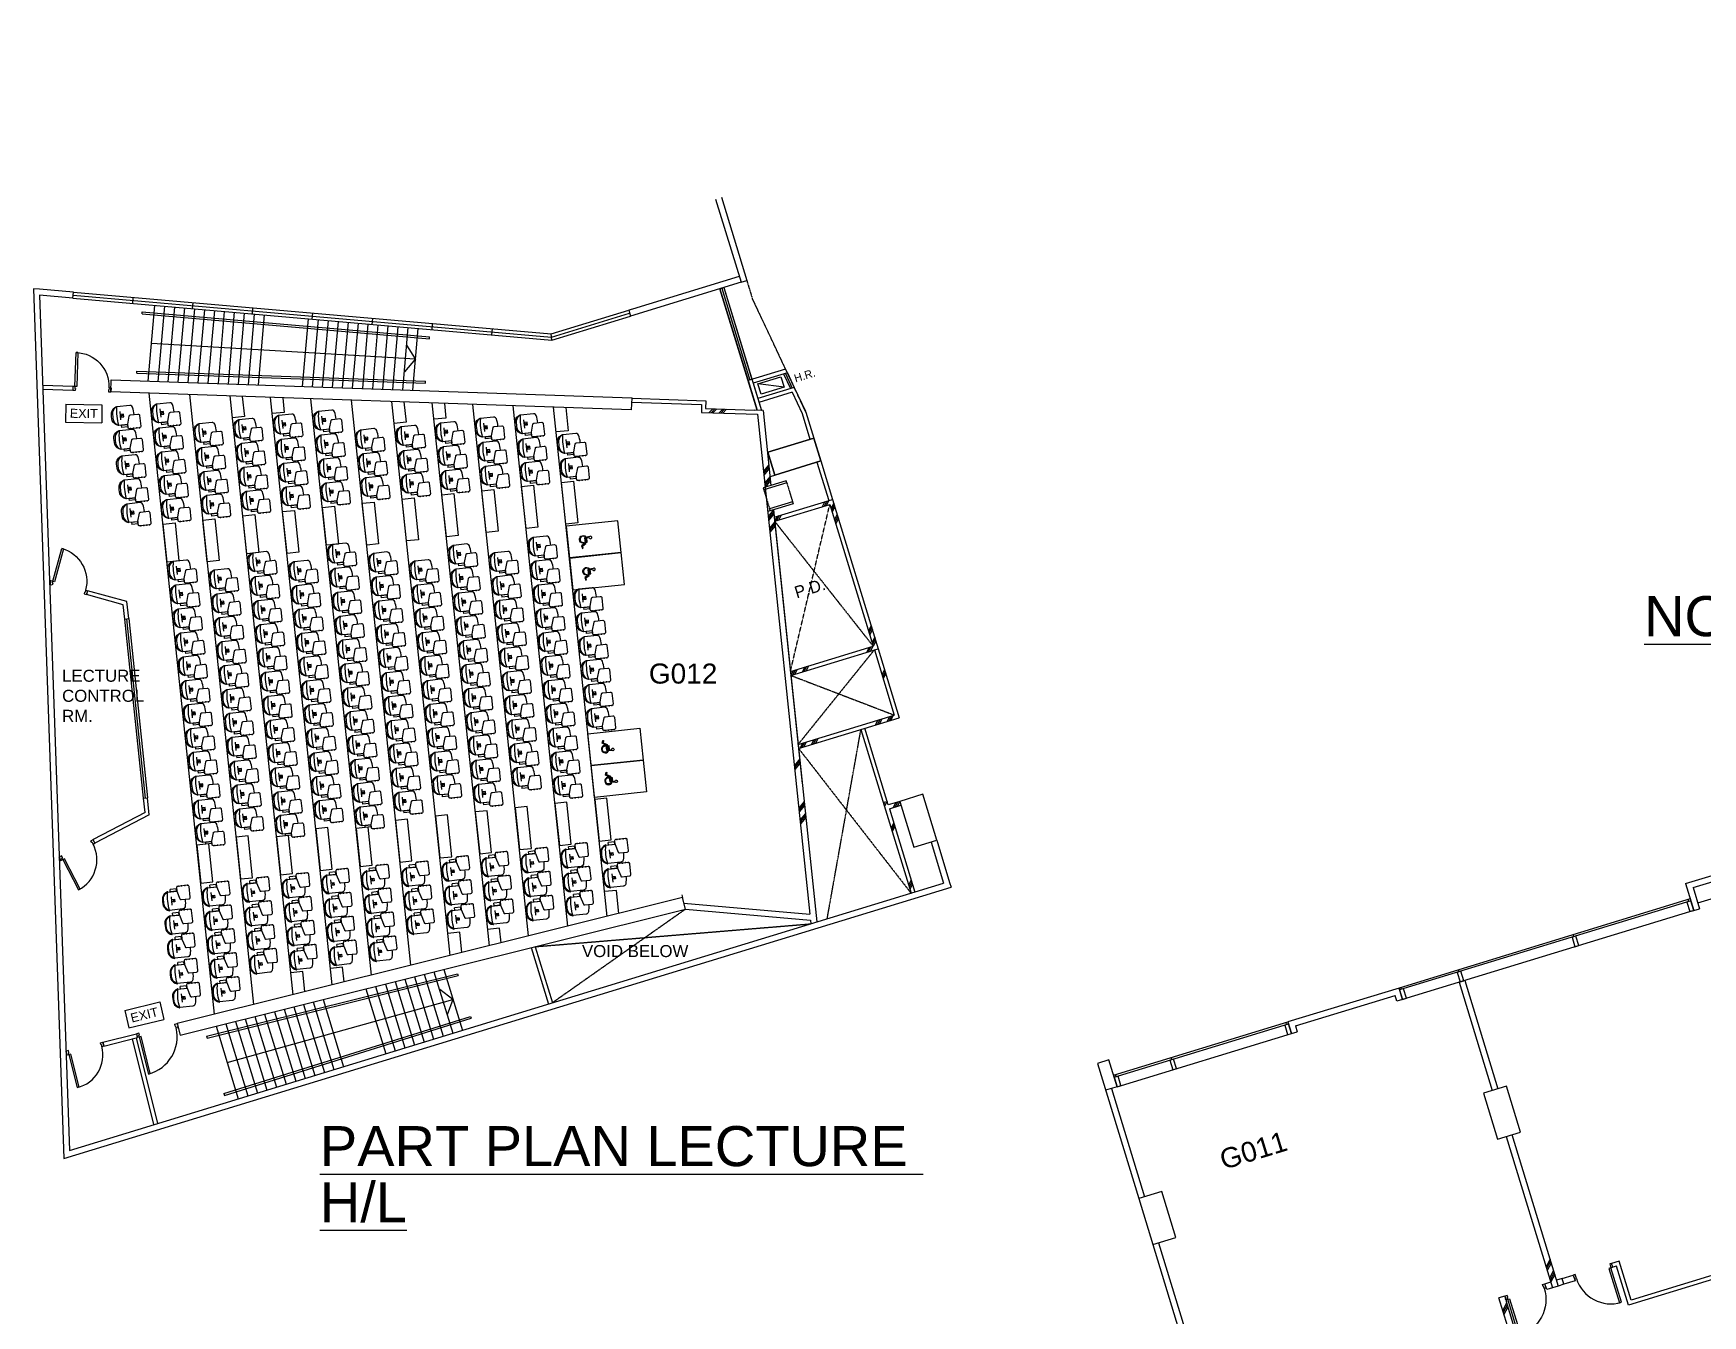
# Model space of a CAD drawing. Header units: millimetres. Extents: x 14817 to 138625, y 12094 to 97816.
# Drawn here: x 14817 to 56484, y 65810 to 97816 of the extents above; entities that cross this region are included whole.
import ezdxf
from ezdxf.enums import TextEntityAlignment as Align

# ---------------------------------------------------------------- set-up
doc = ezdxf.new("R2010")
doc.units = ezdxf.units.MM
for name, pattern in [('DASHED2', [0.375, 0.25, -0.125]), ('HIDDEN', [9.525, 6.35, -3.175]), ('HIDDENX2', [0.75, 0.5, -0.25])]:
    doc.linetypes.add(name, pattern=pattern)
doc.layers.get('0').update_dxf_attribs({"color": 8})
for name, color, linetype in [('1', 8, 'Continuous'), ('2', 8, 'Continuous'), ('26', 8, 'Continuous'), ('DLN010__', 8, 'Continuous'), ('DLN040__', 8, 'Continuous'), ('DLN041_3', 8, 'Continuous'), ('DLN041__', 8, 'Continuous'), ('DLN061__', 8, 'Continuous'), ('DLN210__', 8, 'Continuous'), ('DLN210__-RefEdit0', 8, 'Continuous'), ('DLN220__', 8, 'Continuous'), ('DLN240__', 8, 'Continuous'), ('DLN280__', 8, 'Continuous'), ('DLN314__', 8, 'Continuous'), ('DLN325__', 8, 'Continuous'), ('DLN580__', 8, 'Continuous'), ('FIN', 8, 'Continuous'), ('FITDOOR', 8, 'Continuous'), ('HATCH', 8, 'Continuous'), ('Leature theatre furniture', 8, 'Continuous')]:
    doc.layers.add(name, color=color, linetype=linetype)
doc.styles.add('ROMANS', font='swissl.ttf')
doc.styles.get("Standard").update_dxf_attribs({"font": 'arial.ttf'})
doc.styles.add('SWIS721LT750', font='swissl.ttf')

# ---------------------------------------------------------------- blocks, each defined once
blk = doc.blocks.new('A$C287D2744')
at = {"layer": 'DLN314__'}
blk.add_line((0, 0), (0, -50), dxfattribs=at)
blk.add_lwpolyline([(50, 250), (-50, 250), (-50, 0), (50, 0)], close=True, dxfattribs=at)
blk = doc.blocks.new('DR1CR2')
at = {"layer": 'FITDOOR'}
for p, q in [((-50, 0), (-50, -50)), ((-50, 0), (0, 0)), ((0, 0), (0, -25)), ((-62.5, -50), (-50, -50)), ((-62.5, -50), (-62.5, -100)), ((-62.5, -100), (0, -100)), ((-12, -25), (0, -25)), ((-12, -75), (0, -75)), ((0, -75), (0, -100))]:
    blk.add_line(p, q, dxfattribs=at)
blk = doc.blocks.new('DR1CL2')
at = {"layer": 'FITDOOR'}
for p, q in [((50, 0), (0, 0)), ((0, 0), (0, -25)), ((50, 0), (50, -50)), ((12, -25), (0, -25)), ((0, -75), (0, -100)), ((12, -75), (0, -75)), ((62.5, -100), (0, -100)), ((62.5, -50), (50, -50)), ((62.5, -50), (62.5, -100))]:
    blk.add_line(p, q, dxfattribs=at)
blk = doc.blocks.new('DR1AD')
at = {"layer": 'FITDOOR'}
for p, q in [((-45, 1), (0, 1)), ((-45, 1), (-45, 0)), ((0, 0), (0, 1)), ((-45, 0), (0, 0))]:
    blk.add_line(p, q, dxfattribs=at)
blk = doc.blocks.new('DR1AM')
at = {"layer": 'FITDOOR'}
blk.add_arc((0, 0), 1, 90, 180, dxfattribs=at)
blk = doc.blocks.new('SKXTRR')
at = {"layer": '1'}
blk.add_point((0, 0), dxfattribs=at)
at = {"layer": '1', "flags": 9}
for tag, p in [('MODEL', (-8.5, 0.2)), ('DESCRIPTION', (-8.5, -1.4))]:
    blk.add_attdef(tag, p, '', height=0.75, rotation=360, dxfattribs=at)
blk = doc.blocks.new('XSKTR')
at = {"layer": '1'}
blk.add_point((0, 0), dxfattribs=at)
at = {"layer": '1', "flags": 9}
for tag, p in [('MODEL', (-8.5, 0.2)), ('DESCRIPTION', (-8.5, -1.4))]:
    blk.add_attdef(tag, p, '', height=0.75, rotation=360, dxfattribs=at)
blk = doc.blocks.new('ABK')
at = {"layer": '1'}
blk.add_point((0, 0), dxfattribs=at)
at = {"layer": '1', "flags": 9}
for tag, p in [('MODEL', (-2.9, 0.4)), ('DESCRIPTION', (-2.9, -1.7))]:
    blk.add_attdef(tag, p, '', height=1, rotation=360, dxfattribs=at)
blk = doc.blocks.new('AWK')
at = {"layer": '1'}
blk.add_point((0, 0), dxfattribs=at)
at = {"layer": '1', "flags": 9}
for tag, p in [('MODEL', (-2.9, 0.4)), ('DESCRIPTION', (-2.9, -1.7))]:
    blk.add_attdef(tag, p, '', height=1, rotation=360, dxfattribs=at)
blk = doc.blocks.new('RFXSKTR')
for p, q in [((8.9, -2), (8.9, 4.1)), ((8.9, 3.9), (11, 3.9)), ((11, 4.1), (11, -2)), ((8.9, -2), (11, -2))]:
    blk.add_line(p, q)
blk.add_lwpolyline([(13.1, 5.2), (13, 5), (12.9, 4.7), (12.7, 4.5), (12.5, 4.4), (12.3, 4.2), (12, 4.2), (11.8, 4.1), (9, 4.1), (8.8, 4.1), (8.7, 4.2), (8.6, 4.2), (1.1, 6.4), (0.9, 6.4), (0.7, 6.6), (0.5, 6.7), (0.4, 6.9), (0.3, 7.2), (0.2, 7.4), (0.2, 7.7), (0.2, 14.8, -0.414214), (1.6, 16.2), (11.7, 16.2, -0.414214), (13.1, 14.8), (13.1, 5.5)], format="xyb", close=True)
at = {"layer": '1'}
blk.add_point((0, 0), dxfattribs=at)
for name, p in [('XSKTR', (13.1, 14.8)), ('SKXTRR', (13.1, 6.4))]:
    blk.add_blockref(name, p, dxfattribs=at)
at = {"layer": '1', "xscale": 0.75, "yscale": 0.75, "zscale": 0.75}
for name, p in [('ABK', (13.1, 12.3)), ('ABK', (13.1, 12.3)), ('ABK', (13.1, 12.3)), ('ABK', (13.1, 12.3)), ('AWK', (13.1, 9.2)), ('AWK', (13.1, 9.2)), ('AWK', (13.1, 9.2)), ('AWK', (13.1, 9.2))]:
    blk.add_blockref(name, p, dxfattribs=at)
blk = doc.blocks.new('FFXS')
at = {"layer": '1'}
blk.add_point((0, 0), dxfattribs=at)
at = {"layer": '1', "flags": 9}
for tag, p in [('MODEL', (-4.7, -1.4)), ('DESCRIPTION', (-4.7, -3.1))]:
    blk.add_attdef(tag, p, '', height=0.75, rotation=360, dxfattribs=at)
blk = doc.blocks.new('SC1')
at = {"layer": '1', "color": 7}
blk.add_point((0, 0), dxfattribs=at)
blk.add_point((0, 0), dxfattribs=at)
at = {"layer": '1', "flags": 9}
for tag, p in [('MODEL', (0.7, 2.5)), ('DESCRIPTION', (0.7, 0.9))]:
    blk.add_attdef(tag, p, '', height=0.75, rotation=360, dxfattribs=at)
blk = doc.blocks.new('FXSKCHR')
blk.add_line((8.7, -4.5), (8.7, 4.2))
for points in [[(0.2, 11.2, 0.06093), (-6.8, 10.4, 0.24118), (-8.5, 8.9, 0.096899), (-8.7, 8), (-8.7, -4.5)], [(9, -4.6, -0.254843), (3.8, -10, -0.071029), (-3.8, -10, -0.255382), (-9, -4.6, -0.006321), (-9, -4.6, -0.006321)], [(-8.7, -4.7, 0.226701), (-3.8, -9, 0.061747), (3.8, -9, 0.226701), (8.7, -4.7)], [(-8.6, -4.6, 0.043099), (0, -5.4, 0.043099), (8.6, -4.6)]]:
    blk.add_lwpolyline(points, format="xyb")
for centre in [(-8.8, -4.6), (8.8, -4.6)]:
    blk.add_circle(centre, 0.182)
at = {"layer": '1'}
blk.add_point((0, 0), dxfattribs=at)
for name in ['FFXS', 'SC1', 'SC1', 'SC1', 'SC1', 'SC1', 'SC1', 'SC1', 'SC1']:
    blk.add_blockref(name, (0, 0), dxfattribs=at)
blk = doc.blocks.new('FXPDR')
blk.add_line((4, -1.75), (-4, -1.75))
blk.add_lwpolyline([(1.25, 1.25), (-1.25, 1.25), (-1.25, -1.25), (1.25, -1.25)], close=True)
at = {"const_width": 0.5}
blk.add_lwpolyline([(4, -1.75), (-4, -1.75)], dxfattribs=at)
at = {"layer": '1'}
blk.add_point((0, 0), dxfattribs=at)
blk = doc.blocks.new('FXS0KRTR')
at = {"layer": '1', "color": 7, "linetype": 'HIDDEN'}
blk.add_point((0, 0), dxfattribs=at)
blk.add_point((0, 0), dxfattribs=at)
blk.add_point((0, 0), dxfattribs=at)
at = {"layer": '1', "color": 7}
blk.add_point((0, 0), dxfattribs=at)
blk.add_point((0, 0), dxfattribs=at)
blk.add_point((0, 0), dxfattribs=at)
at = {"layer": '26', "color": 7}
blk.add_point((0, 0), dxfattribs=at)
blk.add_point((0, 0), dxfattribs=at)
blk.add_point((0, 0), dxfattribs=at)
for name, rotation in [('FXSKCHR', 269.9999999564247), ('FXPDR', 270), ('RFXSKTR', 269.9999999709498)]:
    blk.add_blockref(name, (0, 0), dxfattribs=dict(rotation=rotation))
blk = doc.blocks.new('AV CABINET')
at = {"layer": 'DLN220__'}
for p, q in [((-229020, 48004), (-229020, 47954)), ((-228420, 48004), (-229020, 48004)), ((-228420, 47954), (-229020, 47954)), ((-228420, 47954), (-228420, 48004)), ((-229020, 47454), (-229020, 47404)), ((-228420, 47454), (-229020, 47454)), ((-228420, 47404), (-229020, 47404)), ((-228420, 47454), (-228420, 47404))]:
    blk.add_line(p, q, dxfattribs=at)
at = {"layer": 'DLN325__', "linetype": 'DASHED2'}
for p, q in [((-229020, 47954), (-229020, 47454)), ((-228420, 47954), (-228420, 47454))]:
    blk.add_line(p, q, dxfattribs=at)
blk = doc.blocks.new('FSEX-V01')
at = {"layer": 'DLN580__'}
for p, q in [((0, 300), (0, 0)), ((0, 300), (600, 300)), ((600, 300), (600, 0)), ((0, 0), (600, 0))]:
    blk.add_line(p, q, dxfattribs=at)
at = {"layer": 'DLN580__', "style": 'ROMANS'}
blk.add_text('EXIT', height=150, dxfattribs=at).set_placement((300, 150), align=Align.MIDDLE)
blk = doc.blocks.new('DR1CD')
at = {"layer": 'FITDOOR'}
for p, q in [((0, 1), (45, 1)), ((0, 1), (0, 0)), ((45, 0), (45, 1)), ((0, 0), (45, 0))]:
    blk.add_line(p, q, dxfattribs=at)
blk = doc.blocks.new('DR1CM')
at = {"layer": 'FITDOOR'}
blk.add_arc((0, 0), 1, 0, 90, dxfattribs=at)
blk = doc.blocks.new('950 door')
at = {"layer": 'FITDOOR', "xscale": -950, "yscale": 950, "zscale": 950, "rotation": 197.0000000012496}
blk.add_blockref('DR1CM', (-220472, 55234), dxfattribs=at)
at = {"layer": 'FITDOOR', "xscale": -1, "rotation": 197.0000000012496}
for name, p in [('DR1CR2', (-219516, 55526)), ('DR1CL2', (-220520, 55219))]:
    blk.add_blockref(name, p, dxfattribs=at)
at = {"layer": 'FITDOOR', "xscale": -1, "yscale": 950, "rotation": 197.0000000012496}
blk.add_blockref('DR1CD', (-220472, 55234), dxfattribs=at)
blk = doc.blocks.new('FSHR-V01')
at = {"layer": 'DLN580__'}
for p, q in [((0, 0), (600, -273)), ((0, 0), (600, 0)), ((0, -273), (0, 0)), ((600, 0), (600, -273)), ((600, -273), (0, -273))]:
    blk.add_line(p, q, dxfattribs=at)
blk = doc.blocks.new('disabled')
at = {"layer": 'DLN220__', "ltscale": 0.5}
blk.add_lwpolyline([(391447, -138838), (391447, -140138), (392247, -140138), (392247, -138838)], close=True, dxfattribs=at)
at = {"layer": 'DLN220__', "ltscale": 0.1}
for points in [[(391800, -139691), (391797, -139671), (391897, -139671), (391897, -139652), (391795, -139652), (391788, -139591, 4.985505), (391767, -139579), (391783, -139710), (391919, -139710), (391975, -139808), (392041, -139787), (392036, -139769), (391984, -139785), (391930, -139691)], [(391759, -139672), (391761, -139696, 1.607748), (391897, -139729), (391917, -139729, -1.729757)]]:
    blk.add_lwpolyline(points, format="xyb", close=True, dxfattribs=at)

msp = doc.modelspace()

# ---------------------------------------------------------------- linework, layer by layer
at = {"layer": '2'}
for p, q in [((17567, 78722), (17096, 83197)), ((17617, 78727), (17146, 83202))]:
    msp.add_line(p, q, dxfattribs=at)
at = {"layer": 'DLN061__'}
for p, q in [((31781, 88445), (31684, 88349)), ((31829, 88444), (31733, 88347)), ((31878, 88442), (31781, 88345)), ((32024, 88437), (31927, 88340)), ((32072, 88435), (31975, 88339)), ((32121, 88434), (32024, 88337)), ((33173, 87050), (33040, 86886)), ((33178, 87001), (33045, 86836)), ((33184, 86951), (33050, 86786)), ((33205, 86752), (33071, 86587)), ((33210, 86702), (33076, 86538)), ((33215, 86653), (33081, 86488)), ((33291, 85925), (33158, 85760)), ((33297, 85875), (33163, 85710)), ((34574, 86127), (34507, 86002)), ((34621, 86141), (34555, 86017)), ((34669, 86156), (34603, 86031)), ((34794, 86090), (34728, 85965)), ((34809, 86042), (34742, 85917)), ((34823, 85994), (34757, 85869)), ((33302, 85825), (33168, 85660)), ((33323, 85626), (33189, 85462)), ((33328, 85577), (33195, 85412)), ((33333, 85527), (33200, 85362)), ((33388, 85764), (33321, 85639)), ((33436, 85779), (33369, 85654)), ((33483, 85793), (33417, 85669)), ((34882, 85803), (34815, 85678)), ((34896, 85755), (34830, 85630)), ((34911, 85707), (34845, 85582)), ((35730, 83029), (35663, 82905)), ((35744, 82982), (35678, 82857)), ((35759, 82934), (35693, 82809)), ((35666, 82383), (35732, 82508)), ((35714, 82397), (35780, 82522)), ((35817, 82743), (35751, 82618)), ((35832, 82695), (35766, 82570)), ((35847, 82647), (35780, 82522)), ((35618, 82368), (35685, 82493)), ((33726, 81790), (33792, 81914)), ((33774, 81804), (33840, 81929)), ((33822, 81819), (33888, 81944)), ((34013, 81877), (34079, 82002)), ((34061, 81892), (34127, 82017)), ((34109, 81906), (34175, 82031)), ((36066, 81930), (35999, 81805)), ((36081, 81882), (36014, 81757)), ((36095, 81834), (36029, 81709)), ((35840, 80554), (35907, 80679)), ((35888, 80568), (35955, 80693)), ((35936, 80583), (36003, 80708)), ((36127, 80641), (36194, 80766)), ((36175, 80656), (36242, 80781)), ((36223, 80671), (36289, 80796)), ((33955, 79977), (34021, 80102)), ((34003, 79992), (34069, 80117)), ((34050, 80006), (34117, 80131)), ((34242, 80065), (34308, 80190)), ((34289, 80080), (34356, 80204)), ((34337, 80094), (34404, 80219)), ((33945, 79705), (33812, 79541)), ((33950, 79656), (33817, 79491)), ((33956, 79606), (33822, 79441)), ((34057, 78645), (33923, 78480)), ((34062, 78595), (33928, 78430)), ((34067, 78545), (33934, 78381)), ((34088, 78346), (33954, 78182)), ((36078, 78640), (36045, 78577)), ((36126, 78654), (36060, 78529)), ((36347, 78617), (36280, 78492)), ((36395, 78632), (36328, 78507)), ((36442, 78646), (36376, 78521)), ((34093, 78297), (33960, 78132)), ((34098, 78247), (33965, 78082)), ((36292, 78112), (36226, 77987)), ((36307, 78064), (36240, 77939)), ((36321, 78016), (36255, 77891)), ((36730, 76678), (36664, 76553)), ((36745, 76630), (36679, 76505)), ((36760, 76582), (36693, 76458)), ((52675, 67219), (52575, 67031)), ((52689, 67171), (52590, 66983)), ((52704, 67123), (52604, 66936)), ((52763, 66932), (52663, 66744)), ((52763, 66932), (52663, 66744)), ((52777, 66884), (52678, 66697)), ((52777, 66884), (52678, 66697)), ((52792, 66836), (52692, 66649)), ((51497, 65939), (51597, 66127)), ((51512, 65892), (51612, 66079)), ((51527, 65844), (51626, 66031))]:
    msp.add_line(p, q, dxfattribs=at)
at = {"layer": 'DLN210__'}
for p, q in [((31846, 93680), (32481, 91604)), ((31990, 93724), (32624, 91648)), ((14817, 91443), (15576, 69731)), ((14968, 91429), (14817, 91443)), ((15815, 91355), (14968, 91429)), ((14973, 91278), (15719, 69932)), ((15802, 91206), (14973, 91278)), ((15802, 91206), (15815, 91355)), ((15809, 91281), (27749, 90236)), ((15815, 91355), (27741, 90312)), ((31955, 91443), (32656, 89148)), ((32003, 91458), (32704, 89163)), ((32050, 91473), (32752, 89178)), ((32481, 91604), (32624, 91648)), ((15802, 91206), (27757, 90160)), ((17297, 91075), (17310, 91225)), ((18791, 90944), (18804, 91094)), ((20285, 90814), (20298, 90963)), ((27741, 90312), (29677, 90904)), ((29773, 90933), (29677, 90904)), ((29677, 90904), (29721, 90760)), ((21780, 90683), (21793, 90832)), ((23274, 90552), (23287, 90702)), ((24768, 90421), (24781, 90571)), ((26262, 90291), (26276, 90440)), ((27749, 90236), (29699, 90832)), ((27757, 90160), (29721, 90760)), ((27757, 90160), (27741, 90312)), ((33541, 89314), (33713, 88949)), ((33589, 89329), (33761, 88963)), ((33638, 89344), (33810, 88978)), ((15805, 89003), (15052, 89030)), ((15802, 88903), (15055, 88929)), ((15805, 89003), (15802, 88903)), ((16755, 88970), (16751, 88870)), ((16751, 88870), (16751, 88870)), ((16755, 88970), (16755, 88970)), ((33756, 88857), (34005, 88328)), ((33810, 88978), (34090, 88382)), ((29749, 88612), (31497, 88551)), ((29752, 88712), (31601, 88647)), ((31497, 88551), (31491, 88356)), ((31491, 88356), (32890, 88307)), ((31601, 88647), (31594, 88452)), ((31594, 88452), (32829, 88409)), ((33031, 88402), (32829, 88409)), ((34099, 88365), (34297, 87715)), ((34005, 88328), (34201, 87686)), ((37224, 77630), (37538, 76602)), ((37367, 77674), (37689, 76622)), ((56057, 76592), (58950, 77476)), ((56244, 76492), (58850, 77289)), ((56361, 76110), (58967, 76907)), ((37689, 76622), (37725, 76503)), ((56057, 76592), (56262, 75923)), ((56244, 76492), (56405, 75966)), ((56174, 76209), (48906, 73987)), ((56189, 76162), (48921, 73940)), ((56262, 75923), (48994, 73701)), ((56262, 75923), (56405, 75966)), ((48906, 73987), (46133, 73140)), ((46320, 73040), (48807, 73800)), ((48850, 73657), (48807, 73800)), ((48994, 73701), (48906, 73987)), ((48994, 73701), (48850, 73657)), ((41782, 71809), (46133, 73140)), ((41796, 71761), (46147, 73092)), ((46133, 73140), (46221, 72853)), ((46320, 73040), (46364, 72897)), ((41869, 71522), (46221, 72853)), ((46221, 72853), (46364, 72897)), ((41665, 72192), (41378, 72104)), ((41378, 72104), (42408, 68733)), ((41869, 71522), (41665, 72192)), ((41782, 71809), (41826, 71666)), ((41869, 71522), (41582, 71435)), ((41726, 71479), (42552, 68777)), ((42759, 67586), (44060, 63330)), ((42903, 67629), (44321, 62991))]:
    msp.add_line(p, q, dxfattribs=at)
at = {"layer": 'DLN210__', "linetype": 'HIDDENX2', "ltscale": 0.5}
for p in [(32624, 91648), (34099, 88365)]:
    msp.add_line(p, (32756, 91218), dxfattribs=at)
at = {"layer": 'DLN210__-RefEdit0'}
for p, q in [((32437, 91748), (29773, 90933)), ((32481, 91604), (29721, 90760))]:
    msp.add_line(p, q, dxfattribs=at)
at = {"layer": 'DLN220__'}
for p, q in [((33595, 89435), (32656, 89148)), ((33638, 89344), (32781, 89082)), ((33638, 89344), (33595, 89435)), ((32656, 89148), (32883, 88407)), ((32781, 89082), (32989, 88403)), ((33810, 88978), (32898, 88699)), ((33756, 88857), (32927, 88604)), ((33031, 88402), (33228, 86533)), ((32890, 88307), (34201, 75833)), ((33213, 86756), (34472, 87142)), ((33213, 86756), (34472, 87142)), ((34377, 87112), (34669, 86156)), ((34472, 87142), (34765, 86185)), ((33228, 86533), (33033, 86473)), ((33291, 85925), (33145, 85880)), ((33291, 85925), (34373, 75635)), ((33311, 85741), (34765, 86185)), ((33321, 85639), (34698, 86060)), ((34698, 86060), (35780, 82522)), ((34765, 86185), (35905, 82456)), ((33311, 85741), (34010, 79092)), ((15252, 84154), (15222, 84162)), ((15252, 84154), (15225, 84058)), ((16168, 83903), (16142, 83807)), ((17059, 83555), (16142, 83807)), ((17151, 83633), (16168, 83903)), ((17096, 83197), (17059, 83555)), ((17196, 83207), (17151, 83633)), ((17096, 83197), (17196, 83207)), ((17196, 83207), (17666, 78732)), ((33715, 81891), (35780, 82522)), ((33726, 81790), (35905, 82456)), ((35809, 82426), (36306, 80801)), ((35905, 82456), (36431, 80734)), ((33907, 80067), (36306, 80801)), ((33918, 79966), (36431, 80734)), ((35475, 80442), (36089, 78434)), ((36155, 78559), (35571, 80471)), ((17604, 78364), (16307, 77693)), ((17567, 78722), (17666, 78732)), ((17604, 78364), (17567, 78722)), ((17711, 78306), (17666, 78732)), ((36089, 78434), (36725, 76354)), ((36442, 78646), (36155, 78559)), ((36185, 78463), (36472, 78551)), ((36185, 78463), (36821, 76383)), ((17711, 78306), (16353, 77604)), ((16353, 77604), (16307, 77693)), ((37224, 77630), (37538, 76602)), ((37367, 77674), (37689, 76622)), ((15509, 77168), (15463, 77257)), ((15509, 77168), (15467, 77150)), ((15576, 69731), (37725, 76503)), ((15719, 69932), (37538, 76602)), ((37689, 76622), (37725, 76503)), ((31055, 76108), (34201, 75833)), ((31094, 75954), (34217, 75681)), ((34217, 75681), (34227, 75590)), ((27343, 75019), (27772, 73617)), ((27246, 74995), (27676, 73587)), ((50548, 74176), (51374, 71474)), ((50404, 74132), (51230, 71430)), ((16554, 72638), (16578, 72541)), ((16554, 72638), (16578, 72541)), ((17825, 70581), (17292, 72720)), ((17922, 70605), (17389, 72744)), ((17390, 72847), (17414, 72750)), ((51581, 70283), (52736, 66505)), ((51725, 70327), (52879, 66549)), ((52979, 66736), (52836, 66693)), ((52979, 66736), (52836, 66693)), ((53023, 66593), (52979, 66736)), ((53023, 66593), (52979, 66736)), ((51545, 66298), (51401, 66254)), ((51723, 65202), (51401, 66254)), ((51545, 66298), (51588, 66154)), ((52549, 66605), (52692, 66649)), ((52549, 66605), (52692, 66649)), ((52593, 66461), (52549, 66605)), ((52593, 66461), (52549, 66605)), ((52879, 66549), (52593, 66461)), ((53023, 66593), (52879, 66549)), ((51866, 65246), (51588, 66154)), ((51588, 66154), (51588, 66154))]:
    msp.add_line(p, q, dxfattribs=at)
at = {"layer": 'DLN220__', "linetype": 'HIDDEN', "ltscale": 0.05}
for p, q in [((33715, 81891), (34698, 86060)), ((35780, 82522), (33321, 85639)), ((33907, 80067), (35809, 82426)), ((33726, 81790), (36306, 80801)), ((34632, 75714), (35475, 80442)), ((33918, 79966), (36725, 76354)), ((31094, 75954), (27772, 73617)), ((27343, 75019), (34227, 75590))]:
    msp.add_line(p, q, dxfattribs=at)
at = {"layer": 'DLN220__'}
msp.add_lwpolyline([(29333, 87816, 0, 0, 0.520567), (29333, 87816, 0, 20000, 0.520567)], format="xyseb", dxfattribs=at)
msp.add_lwpolyline([(32989, 88403), (32883, 88407), (31955, 91443), (32050, 91473)], close=True, dxfattribs=at)
for points in [[(16579, 72539), (16555, 72636), (17390, 72847)], [(16579, 72539), (17414, 72750)], [(65167, 70463), (64976, 70404), (65274, 69429), (54702, 66197), (54404, 67172), (54213, 67114)], [(65196, 70367), (65101, 70338), (65399, 69362), (54636, 66072), (54338, 67047), (54242, 67018)], [(52979, 66736), (53256, 66821), (53300, 66678), (53023, 66593)]]:
    msp.add_lwpolyline(points, dxfattribs=at)
at = {"layer": 'DLN240__'}
for p, q in [((17529, 90819), (17534, 90869)), ((17534, 90869), (24706, 90241)), ((17683, 89138), (17848, 91027)), ((17933, 89129), (18098, 91005)), ((18184, 89120), (18347, 90983)), ((18434, 89112), (18596, 90962)), ((18684, 89103), (18845, 90940)), ((18934, 89094), (19094, 90918)), ((19184, 89085), (19343, 90896)), ((19435, 89077), (19592, 90874)), ((19685, 89068), (19841, 90853)), ((17529, 90819), (24702, 90191)), ((19935, 89059), (20090, 90831)), ((20185, 89051), (20339, 90809)), ((20435, 89042), (20588, 90787)), ((21536, 89003), (21684, 90691)), ((21786, 88995), (21933, 90670)), ((22037, 88986), (22182, 90648)), ((22287, 88977), (22431, 90626)), ((22537, 88968), (22680, 90604)), ((22787, 88960), (22929, 90582)), ((23037, 88951), (23178, 90561)), ((23287, 88942), (23427, 90539)), ((23538, 88933), (23676, 90517)), ((23788, 88925), (23925, 90495)), ((24038, 88916), (24174, 90473)), ((24288, 88907), (24423, 90452)), ((17766, 90082), (24357, 89689)), ((24357, 89689), (24136, 90035)), ((24702, 90191), (24706, 90241)), ((24357, 89689), (24078, 89371)), ((17399, 89333), (17403, 89383)), ((17399, 89333), (24605, 89081)), ((17403, 89383), (24609, 89131)), ((19340, 73333), (17710, 88837)), ((20320, 73577), (18720, 88802)), ((21300, 73821), (19729, 88766)), ((20031, 88756), (20085, 88251)), ((24605, 89081), (24609, 89131)), ((22279, 74066), (20738, 88731)), ((21079, 88355), (20781, 88324)), ((21041, 88720), (21079, 88355)), ((23259, 74310), (21747, 88696)), ((24239, 74554), (22756, 88661)), ((25219, 74799), (23766, 88625)), ((24068, 88615), (24121, 88110)), ((26199, 75043), (24775, 88590)), ((25078, 88579), (25116, 88214)), ((27178, 75287), (25784, 88555)), ((28158, 75531), (26793, 88520)), ((29138, 75776), (27802, 88484)), ((28105, 88474), (28166, 87898)), ((20085, 88251), (19786, 88219)), ((24121, 88110), (23823, 88078)), ((25116, 88214), (24818, 88183)), ((28166, 87898), (27867, 87867)), ((23477, 81804), (23561, 81009)), ((29372, 76425), (29073, 76393)), ((29432, 75849), (29372, 76425)), ((26454, 75481), (26156, 75450)), ((26493, 75116), (26454, 75481)), ((25460, 75377), (25161, 75345)), ((25513, 74872), (25460, 75377)), ((19139, 72783), (25406, 74345)), ((19153, 72735), (25420, 74297)), ((21540, 74400), (21242, 74368)), ((21593, 73895), (21540, 74400)), ((22535, 74504), (22237, 74473)), ((22573, 74139), (22535, 74504)), ((24088, 74207), (24568, 72637)), ((24331, 74268), (24808, 72710)), ((24574, 74329), (25047, 72783)), ((24817, 74389), (25286, 72856)), ((25060, 74450), (25525, 72930)), ((25406, 74345), (25420, 74297)), ((23117, 73965), (23612, 72345)), ((23360, 74026), (23851, 72418)), ((23603, 74086), (24090, 72491)), ((23845, 74147), (24329, 72564)), ((25290, 73699), (24967, 73953)), ((19653, 72126), (25290, 73699)), ((20590, 73335), (21126, 71585)), ((20833, 73396), (21365, 71658)), ((21076, 73456), (21604, 71731)), ((21319, 73517), (21843, 71804)), ((21562, 73578), (22082, 71877)), ((21805, 73638), (22321, 71950)), ((22048, 73699), (22560, 72023)), ((25290, 73699), (25146, 73315)), ((19376, 73033), (19930, 71219)), ((19575, 71356), (25731, 73280)), ((19589, 71308), (25746, 73232)), ((19619, 73093), (20169, 71292)), ((19862, 73154), (20409, 71365)), ((20105, 73214), (20648, 71438)), ((20348, 73275), (20887, 71512)), ((25731, 73280), (25746, 73232)), ((19139, 72783), (19153, 72735)), ((19575, 71356), (19589, 71308))]:
    msp.add_line(p, q, dxfattribs=at)
for points in [[(25016, 86296), (25314, 86327), (25424, 85283), (25126, 85251)], [(26010, 86400), (26309, 86432), (26419, 85387), (26120, 85356)], [(27005, 86505), (27303, 86536), (27413, 85492), (27115, 85460)], [(28000, 86609), (28298, 86641), (28408, 85596), (28109, 85565)], [(21038, 85878), (21336, 85909), (21446, 84865), (21148, 84833)], [(22032, 85982), (22331, 86013), (22430, 85069), (22132, 85037)], [(23027, 86087), (23325, 86118), (23435, 85074), (23137, 85042)], [(24021, 86191), (24320, 86222), (24430, 85178), (24131, 85147)], [(18054, 85564), (18353, 85595), (18452, 84650), (18154, 84619)], [(19049, 85668), (19347, 85700), (19457, 84656), (19159, 84624)], [(20043, 85773), (20342, 85804), (20441, 84860), (20143, 84828)], [(25958, 77337), (26256, 77369), (26146, 78413), (25848, 78382)], [(26952, 77442), (27250, 77473), (27141, 78517), (26842, 78486)], [(27947, 77546), (28245, 77578), (28135, 78622), (27837, 78591)], [(28941, 77651), (29239, 77682), (29130, 78726), (28831, 78695)], [(21979, 76919), (22278, 76951), (22168, 77995), (21870, 77963)], [(22974, 77024), (23272, 77055), (23173, 78000), (22875, 77968)], [(23968, 77128), (24267, 77160), (24157, 78204), (23859, 78172)], [(24963, 77233), (25261, 77264), (25152, 78308), (24853, 78277)], [(18996, 76606), (19294, 76637), (19195, 77582), (18897, 77550)], [(19990, 76710), (20289, 76741), (20179, 77786), (19881, 77754)], [(20985, 76815), (21283, 76846), (21184, 77791), (20886, 77759)]]:
    msp.add_lwpolyline(points, close=True, dxfattribs=at)
at = {"layer": 'DLN280__'}
for p, q in [((29752, 88716), (29763, 88720)), ((18481, 72809), (31094, 75954)), ((18409, 73101), (18481, 72809)), ((18409, 73101), (18481, 72809))]:
    msp.add_line(p, q, dxfattribs=at)
for points in [[(16762, 89170), (29752, 88716), (29742, 88417), (16751, 88870), (16762, 89170)], [(18409, 73101), (18481, 72809), (31094, 75954), (31021, 76245), (18409, 73101)]]:
    msp.add_lwpolyline(points, dxfattribs=at)
for points in [[(33325, 86791), (34472, 87142), (34297, 87715), (33149, 87365)], [(33325, 86791), (34472, 87142), (34297, 87715), (33149, 87365)], [(36442, 78646), (36793, 77499), (37367, 77674), (37016, 78822)], [(36442, 78646), (36793, 77499), (37367, 77674), (37016, 78822)], [(51015, 71364), (51366, 70217), (51940, 70392), (51589, 71540)], [(42408, 68733), (42759, 67586), (43333, 67761), (42982, 68909)]]:
    msp.add_lwpolyline(points, close=True, dxfattribs=at)
at = {"layer": 'FIN'}
msp.add_line((31026, 76246), (31009, 76314), dxfattribs=at)
at = {"layer": 'FITDOOR'}
for p, q in [((17506, 72773), (17462, 72762)), ((17462, 72762), (17692, 71840)), ((17736, 71851), (17506, 72773)), ((17736, 71851), (17692, 71840)), ((54242, 67018), (54213, 67114))]:
    msp.add_line(p, q, dxfattribs=at)
for points in [[(54165, 67099), (54194, 67003), (54242, 67018), (54213, 67114)], [(53256, 66821), (53286, 66726), (53333, 66740), (53304, 66836)], [(54146, 66989), (54409, 66128), (54457, 66143), (54194, 67003)]]:
    msp.add_lwpolyline(points, close=True, dxfattribs=at)
for centre, radius, start, end in [((17437, 72777), 971, 285.2475, 12.7315), ((54194, 67003), 900, 197, 287)]:
    msp.add_arc(centre, radius, start, end, dxfattribs=at)
at = {"layer": 'HATCH'}
for points in [[(33149, 87365), (34297, 87715), (34472, 87142), (33325, 86791)], [(36793, 77499), (37367, 77674), (37016, 78822), (36442, 78646)]]:
    msp.add_lwpolyline(points, close=True, dxfattribs=at)

# ---------------------------------------------------------------- block references
at = {"layer": 'DLN210__', "xscale": -1}
for p, rotation in [((15805, 89003), 358.000000000219), ((15252, 84154), 344.6708287070404)]:
    msp.add_blockref('DR1CR2', p, dxfattribs=dict(at, rotation=rotation))
at = {"layer": 'DLN210__'}
for name, p, rotation in [('DR1CR2', (15509, 77168), 207.3291712929135), ('DR1CL2', (16578, 72541), 194.1993559594763), ('DR1CR2', (17414, 72750), 193.9999999996965)]:
    msp.add_blockref(name, p, dxfattribs=dict(at, rotation=rotation))
at = {"layer": 'DLN210__', "xscale": 849.9999999999778, "yscale": 849.9999999999778, "zscale": 849.9999999999778, "rotation": 194.1993559596463}
msp.add_blockref('DR1AM', (15705, 72324), dxfattribs=at)
at = {"layer": 'DLN314__'}
for name, p, rotation in [('AV CABINET', (266081, 107526), 17.00000000001532), ('A$C287D2744', (56141, 76147), 197.0000000000153), ('A$C287D2744', (53272, 75270), 197.0000000000153), ('A$C287D2744', (50403, 74393), 197.0000000000153), ('A$C287D2744', (48969, 73954), 197.0000000000153), ('A$C287D2744', (46100, 73077), 197.0000000000153), ('A$C287D2744', (43231, 72200), 197.0000000000153), ('A$C287D2744', (41844, 71776), 197.0000000000153)]:
    msp.add_blockref(name, p, dxfattribs=dict(at, rotation=rotation))
msp.add_blockref('950 door', (272094, 10983), dxfattribs=at)
at = {"layer": 'DLN325__', "xscale": -1}
for p, yscale, rotation in [((15855, 89002), 850.0000000000215, 358.000000000219), ((15300, 84141), 850.0000000000216, 344.6708287070404)]:
    msp.add_blockref('DR1AD', p, dxfattribs=dict(at, yscale=yscale, rotation=rotation))
at = {"layer": 'DLN325__'}
for p, xscale, yscale, zscale, rotation in [((15855, 89002), -849.9999999999602, 850.0000000000215, 849.9999999999995, 357.9999999998529), ((15300, 84141), -849.9999999999603, 849.9999999999603, 849.9999999999602, 344.6708287066744), ((15553, 77191), 849.9999999999603, 849.9999999999603, 849.9999999999603, 207.3291712932795)]:
    msp.add_blockref('DR1AM', p, dxfattribs=dict(at, xscale=xscale, yscale=yscale, zscale=zscale, rotation=rotation))
at = {"layer": 'DLN325__', "xscale": -1}
for p, rotation in [((16755, 88970), 358.000000000219), ((16168, 83903), 344.6708287070404)]:
    msp.add_blockref('DR1CL2', p, dxfattribs=dict(at, rotation=rotation))
at = {"layer": 'DLN325__'}
for name, p, rotation in [('DR1CL2', (16353, 77604), 207.3291712929135), ('DR1CL2', (18433, 73003), 193.9999999996965), ('DR1CR2', (15657, 72311), 194.1993559594763)]:
    msp.add_blockref(name, p, dxfattribs=dict(at, rotation=rotation))
at = {"layer": 'DLN325__', "yscale": 850.0000000000215}
for p, rotation in [((15553, 77191), 207.3291712929135), ((15705, 72324), 194.1993559594763)]:
    msp.add_blockref('DR1AD', p, dxfattribs=dict(at, rotation=rotation))
at = {"layer": 'DLN580__', "rotation": 197.0000000000152}
msp.add_blockref('FSHR-V01', (33557, 88983), dxfattribs=at)
msp.add_blockref('FSHR-V01', (33557, 88983), dxfattribs=at)
at = {"layer": 'DLN580__', "xscale": 1.500000000011325, "yscale": 1.500000000011325, "zscale": 1.500000000011325}
for p, rotation in [((15623, 88110), 359.1574232024691), ((15623, 88110), 359.1574232024691), ((17203, 72990), 13.75722925792313), ((17203, 72990), 13.75722925792313)]:
    msp.add_blockref('FSEX-V01', p, dxfattribs=dict(at, rotation=rotation))
at = {"layer": 'FIN', "extrusion": (0, 0, -1), "xscale": -1, "zscale": -1, "rotation": 84.00000000048028}
for p in [(-126567, 489467), (-126651, 488672)]:
    msp.add_blockref('disabled', p, dxfattribs=at)
at = {"layer": 'FIN', "extrusion": (0, 0, -1), "zscale": -1, "rotation": 84.00000000043666}
for p in [(-209030, -295115), (-209113, -295910)]:
    msp.add_blockref('disabled', p, dxfattribs=at)
at = {"layer": 'Leature theatre furniture'}
for p, xscale, yscale, zscale, rotation in [((17039, 88276), 26.39999999998819, 26.39999999998819, 26.39999999998819, 6.000000007657029), ((18038, 88343), 26.39999999998819, 26.39999999998819, 26.39999999998819, 6.000000007657029), ((21084, 88060), 26.39999999998819, 26.39999999998819, 26.39999999998819, 6.000000007657029), ((22078, 88164), 26.39999999998819, 26.39999999998819, 26.39999999998819, 6.000000007657029), ((27116, 88072), 26.39999999998819, 26.39999999998819, 26.39999999998819, 6.000000007657029), ((17102, 87679), 26.39999999998819, 26.39999999998819, 26.39999999998819, 6.000000007657029), ((18100, 87746), 26.39999999998819, 26.39999999998819, 26.39999999998819, 6.000000007657029), ((19095, 87851), 26.39999999998819, 26.39999999998819, 26.39999999998819, 6.000000007657029), ((20089, 87955), 26.39999999998819, 26.39999999998819, 26.39999999998819, 6.000000007657029), ((23133, 87699), 26.39999999998819, 26.39999999998819, 26.39999999998819, 6.000000007657029), ((24144, 87778), 26.39999999998819, 26.39999999998819, 26.39999999998819, 6.000000007657029), ((25126, 87873), 26.39999999998819, 26.39999999998819, 26.39999999998819, 6.000000007657029), ((26119, 87986), 26.39999999998819, 26.39999999998819, 26.39999999998819, 6.000000007657029), ((19158, 87254), 26.39999999998819, 26.39999999998819, 26.39999999998819, 6.000000007657029), ((20152, 87359), 26.39999999998819, 26.39999999998819, 26.39999999998819, 6.000000007657029), ((21147, 87463), 26.39999999998819, 26.39999999998819, 26.39999999998819, 6.000000007657029), ((22141, 87568), 26.39999999998819, 26.39999999998819, 26.39999999998819, 6.000000007657029), ((25188, 87276), 26.39999999998819, 26.39999999998819, 26.39999999998819, 6.000000007657029), ((26182, 87389), 26.39999999998819, 26.39999999998819, 26.39999999998819, 6.000000007657029), ((27179, 87475), 26.39999999998819, 26.39999999998819, 26.39999999998819, 6.000000007657029), ((28173, 87580), 26.39999999998819, 26.39999999998819, 26.39999999998819, 6.000000007657029), ((17169, 87045), 26.39999999998819, 26.39999999998819, 26.39999999998819, 6.000000007657029), ((18163, 87149), 26.39999999998819, 26.39999999998819, 26.39999999998819, 6.000000007657029), ((21209, 86866), 26.39999999998819, 26.39999999998819, 26.39999999998819, 6.000000007657029), ((22204, 86971), 26.39999999998819, 26.39999999998819, 26.39999999998819, 6.000000007657029), ((23196, 87102), 26.39999999998819, 26.39999999998819, 26.39999999998819, 6.000000007657029), ((24207, 87181), 26.39999999998819, 26.39999999998819, 26.39999999998819, 6.000000007657029), ((27242, 86878), 26.39999999998819, 26.39999999998819, 26.39999999998819, 6.000000007657029), ((28236, 86983), 26.39999999998819, 26.39999999998819, 26.39999999998819, 6.000000007657029), ((17231, 86448), 26.39999999998819, 26.39999999998819, 26.39999999998819, 6.000000007657029), ((18226, 86553), 26.39999999998819, 26.39999999998819, 26.39999999998819, 6.000000007657029), ((19220, 86657), 26.39999999998819, 26.39999999998819, 26.39999999998819, 6.000000007657029), ((20215, 86762), 26.39999999998819, 26.39999999998819, 26.39999999998819, 6.000000007657029), ((23258, 86506), 26.39999999998819, 26.39999999998819, 26.39999999998819, 6.000000007657029), ((24269, 86585), 26.39999999998819, 26.39999999998819, 26.39999999998819, 6.000000007657029), ((25251, 86679), 26.39999999998819, 26.39999999998819, 26.39999999998819, 6.000000007657029), ((26245, 86792), 26.39999999998819, 26.39999999998819, 26.39999999998819, 6.000000007657029), ((19283, 86061), 26.39999999998819, 26.39999999998819, 26.39999999998819, 6.000000007657029), ((20278, 86165), 26.39999999998819, 26.39999999998819, 26.39999999998819, 6.000000007657029), ((21272, 86270), 26.39999999998819, 26.39999999998819, 26.39999999998819, 6.000000007657029), ((22267, 86374), 26.39999999998819, 26.39999999998819, 26.39999999998819, 6.000000007657029), ((17294, 85852), 26.39999999998819, 26.39999999998819, 26.39999999998819, 6.000000007657029), ((18289, 85956), 26.39999999998819, 26.39999999998819, 26.39999999998819, 6.000000007657029), ((22428, 84838), 26.40000000002021, 26.40000000002021, 26.40000000002021, 6.000000007109873), ((25447, 84820), 26.40000000002021, 26.40000000002021, 26.40000000002021, 6.000000007109873), ((27437, 85019), 26.40000000002021, 26.40000000002021, 26.40000000002021, 6.000000007109873), ((18450, 84420), 26.40000000002021, 26.40000000002021, 26.40000000002021, 6.000000007109873), ((20439, 84629), 26.40000000002021, 26.40000000002021, 26.40000000002021, 6.000000007109873), ((21468, 84411), 26.40000000002021, 26.40000000002021, 26.40000000002021, 6.000000007109873), ((23457, 84620), 26.40000000002021, 26.40000000002021, 26.40000000002021, 6.000000007109873), ((24482, 84426), 26.40000000002021, 26.40000000002021, 26.40000000002021, 6.000000007109873), ((26471, 84635), 26.40000000002021, 26.40000000002021, 26.40000000002021, 6.000000007109873), ((27500, 84423), 26.40000000002021, 26.40000000002021, 26.40000000002021, 6.000000007109873), ((19478, 84201), 26.40000000002021, 26.40000000002021, 26.40000000002021, 6.000000007109873), ((20502, 84033), 26.40000000002021, 26.40000000002021, 26.40000000002021, 6.000000007109873), ((22491, 84242), 26.40000000002021, 26.40000000002021, 26.40000000002021, 6.000000007109873), ((23519, 84023), 26.40000000002021, 26.40000000002021, 26.40000000002021, 6.000000007109873), ((25509, 84223), 26.40000000002021, 26.40000000002021, 26.40000000002021, 6.000000007109873), ((26534, 84038), 26.40000000002021, 26.40000000002021, 26.40000000002021, 6.000000007109873), ((18513, 83824), 26.40000000002021, 26.40000000002021, 26.40000000002021, 6.000000007109873), ((19541, 83605), 26.40000000002021, 26.40000000002021, 26.40000000002021, 6.000000007109873), ((21530, 83814), 26.40000000002021, 26.40000000002021, 26.40000000002021, 6.000000007109873), ((22553, 83645), 26.40000000002021, 26.40000000002021, 26.40000000002021, 6.000000007109873), ((24545, 83829), 26.40000000002021, 26.40000000002021, 26.40000000002021, 6.000000007109873), ((25572, 83627), 26.40000000002021, 26.40000000002021, 26.40000000002021, 6.000000007109873), ((27563, 83826), 26.40000000002021, 26.40000000002021, 26.40000000002021, 6.000000007109873), ((28578, 83726), 26.40000000002021, 26.40000000002021, 26.40000000002021, 6.000000007109873), ((18575, 83227), 26.40000000002021, 26.40000000002021, 26.40000000002021, 6.000000007109873), ((20564, 83436), 26.40000000002021, 26.40000000002021, 26.40000000002021, 6.000000007109873), ((21593, 83217), 26.40000000002021, 26.40000000002021, 26.40000000002021, 6.000000007109873), ((23582, 83426), 26.40000000002021, 26.40000000002021, 26.40000000002021, 6.000000007109873), ((24608, 83232), 26.40000000002021, 26.40000000002021, 26.40000000002021, 6.000000007109873), ((26597, 83441), 26.40000000002021, 26.40000000002021, 26.40000000002021, 6.000000007109873), ((27625, 83229), 26.40000000002021, 26.40000000002021, 26.40000000002021, 6.000000007109873), ((28641, 83130), 26.40000000002021, 26.40000000002021, 26.40000000002021, 6.000000007109873), ((19604, 83008), 26.40000000002021, 26.40000000002021, 26.40000000002021, 6.000000007109873), ((20627, 82839), 26.40000000002021, 26.40000000002021, 26.40000000002021, 6.000000007109873), ((22616, 83048), 26.40000000002021, 26.40000000002021, 26.40000000002021, 6.000000007109873), ((23645, 82829), 26.40000000002021, 26.40000000002021, 26.40000000002021, 6.000000007109873), ((24671, 82636), 26.40000000002021, 26.40000000002021, 26.40000000002021, 6.000000007109873), ((25635, 83030), 26.40000000002021, 26.40000000002021, 26.40000000002021, 6.000000007109873), ((26660, 82845), 26.40000000002021, 26.40000000002021, 26.40000000002021, 6.000000007109873), ((18638, 82630), 26.40000000002021, 26.40000000002021, 26.40000000002021, 6.000000007109873), ((19667, 82411), 26.40000000002021, 26.40000000002021, 26.40000000002021, 6.000000007109873), ((20690, 82243), 26.40000000002021, 26.40000000002021, 26.40000000002021, 6.000000007109873), ((21656, 82620), 26.40000000002021, 26.40000000002021, 26.40000000002021, 6.000000007109873), ((22679, 82452), 26.40000000002021, 26.40000000002021, 26.40000000002021, 6.000000007109873), ((23707, 82233), 26.40000000002021, 26.40000000002021, 26.40000000002021, 6.000000007109873), ((25697, 82433), 26.40000000002021, 26.40000000002021, 26.40000000002021, 6.000000007109873), ((26722, 82248), 26.40000000002021, 26.40000000002021, 26.40000000002021, 6.000000007109873), ((27688, 82632), 26.40000000002021, 26.40000000002021, 26.40000000002021, 6.000000007109873), ((28704, 82533), 26.40000000002021, 26.40000000002021, 26.40000000002021, 6.000000007109873), ((18701, 82033), 26.40000000002021, 26.40000000002021, 26.40000000002021, 6.000000007109873), ((19729, 81815), 26.40000000002021, 26.40000000002021, 26.40000000002021, 6.000000007109873), ((21718, 82024), 26.40000000002021, 26.40000000002021, 26.40000000002021, 6.000000007109873), ((22742, 81855), 26.40000000002021, 26.40000000002021, 26.40000000002021, 6.000000007109873), ((24733, 82039), 26.40000000002021, 26.40000000002021, 26.40000000002021, 6.000000007109873), ((25760, 81836), 26.40000000002021, 26.40000000002021, 26.40000000002021, 6.000000007109873), ((27751, 82036), 26.40000000002021, 26.40000000002021, 26.40000000002021, 6.000000007109873), ((28767, 81936), 26.40000000002021, 26.40000000002021, 26.40000000002021, 6.000000007109873), ((18764, 81437), 26.40000000002021, 26.40000000002021, 26.40000000002021, 6.000000007109873), ((20753, 81646), 26.40000000002021, 26.40000000002021, 26.40000000002021, 6.000000007109873), ((21781, 81427), 26.40000000002021, 26.40000000002021, 26.40000000002021, 6.000000007109873), ((23770, 81636), 26.40000000002021, 26.40000000002021, 26.40000000002021, 6.000000007109873), ((24796, 81442), 26.40000000002021, 26.40000000002021, 26.40000000002021, 6.000000007109873), ((26785, 81651), 26.40000000002021, 26.40000000002021, 26.40000000002021, 6.000000007109873), ((27813, 81439), 26.40000000002021, 26.40000000002021, 26.40000000002021, 6.000000007109873), ((19792, 81218), 26.40000000002021, 26.40000000002021, 26.40000000002021, 6.000000007109873), ((20815, 81049), 26.40000000002021, 26.40000000002021, 26.40000000002021, 6.000000007109873), ((22804, 81258), 26.40000000002021, 26.40000000002021, 26.40000000002021, 6.000000007109873), ((23833, 81039), 26.40000000002021, 26.40000000002021, 26.40000000002021, 6.000000007109873), ((25823, 81240), 26.40000000002021, 26.40000000002021, 26.40000000002021, 6.000000007109873), ((26848, 81055), 26.40000000002021, 26.40000000002021, 26.40000000002021, 6.000000007109873), ((28829, 81340), 26.40000000002021, 26.40000000002021, 26.40000000002021, 6.000000007109873), ((18826, 80840), 26.40000000002021, 26.40000000002021, 26.40000000002021, 6.000000007109873), ((19855, 80621), 26.40000000002021, 26.40000000002021, 26.40000000002021, 6.000000007109873), ((21844, 80830), 26.40000000002021, 26.40000000002021, 26.40000000002021, 6.000000007109873), ((22867, 80661), 26.40000000002021, 26.40000000002021, 26.40000000002021, 6.000000007109873), ((24859, 80845), 26.40000000002021, 26.40000000002021, 26.40000000002021, 6.000000007109873), ((25886, 80643), 26.40000000002021, 26.40000000002021, 26.40000000002021, 6.000000007109873), ((27876, 80842), 26.40000000002021, 26.40000000002021, 26.40000000002021, 6.000000007109873), ((28892, 80743), 26.40000000002021, 26.40000000002021, 26.40000000002021, 6.000000007109873), ((18889, 80243), 26.40000000002021, 26.40000000002021, 26.40000000002021, 6.000000007109873), ((20878, 80452), 26.40000000002021, 26.40000000002021, 26.40000000002021, 6.000000007109873), ((21907, 80234), 26.40000000002021, 26.40000000002021, 26.40000000002021, 6.000000007109873), ((23896, 80443), 26.40000000002021, 26.40000000002021, 26.40000000002021, 6.000000007109873), ((24921, 80249), 26.40000000002021, 26.40000000002021, 26.40000000002021, 6.000000007109873), ((26910, 80458), 26.40000000002021, 26.40000000002021, 26.40000000002021, 6.000000007109873), ((27939, 80246), 26.40000000002021, 26.40000000002021, 26.40000000002021, 6.000000007109873), ((19917, 80024), 26.40000000002021, 26.40000000002021, 26.40000000002021, 6.000000007109873), ((20941, 79856), 26.40000000002021, 26.40000000002021, 26.40000000002021, 6.000000007109873), ((22930, 80065), 26.40000000002021, 26.40000000002021, 26.40000000002021, 6.000000007109873), ((23958, 79846), 26.40000000002021, 26.40000000002021, 26.40000000002021, 6.000000007109873), ((25948, 80046), 26.40000000002021, 26.40000000002021, 26.40000000002021, 6.000000007109873), ((26973, 79861), 26.40000000002021, 26.40000000002021, 26.40000000002021, 6.000000007109873), ((18952, 79647), 26.40000000002021, 26.40000000002021, 26.40000000002021, 6.000000007109873), ((19980, 79428), 26.40000000002021, 26.40000000002021, 26.40000000002021, 6.000000007109873), ((21969, 79637), 26.40000000002021, 26.40000000002021, 26.40000000002021, 6.000000007109873), ((22992, 79468), 26.40000000002021, 26.40000000002021, 26.40000000002021, 6.000000007109873), ((24984, 79652), 26.40000000002021, 26.40000000002021, 26.40000000002021, 6.000000007109873), ((26011, 79450), 26.40000000002021, 26.40000000002021, 26.40000000002021, 6.000000007109873), ((28002, 79649), 26.40000000002021, 26.40000000002021, 26.40000000002021, 6.000000007109873), ((19014, 79050), 26.40000000002021, 26.40000000002021, 26.40000000002021, 6.000000007109873), ((21003, 79259), 26.40000000002021, 26.40000000002021, 26.40000000002021, 6.000000007109873), ((22032, 79040), 26.40000000002021, 26.40000000002021, 26.40000000002021, 6.000000007109873), ((24021, 79249), 26.40000000002021, 26.40000000002021, 26.40000000002021, 6.000000007109873), ((25047, 79055), 26.40000000002021, 26.40000000002021, 26.40000000002021, 6.000000007109873), ((27036, 79264), 26.40000000002021, 26.40000000002021, 26.40000000002021, 6.000000007109873), ((28064, 79052), 26.40000000002021, 26.40000000002021, 26.40000000002021, 6.000000007109873), ((20043, 78831), 26.40000000002021, 26.40000000002021, 26.40000000002021, 6.000000007109873), ((21066, 78662), 26.40000000002021, 26.40000000002021, 26.40000000002021, 6.000000007109873), ((23055, 78871), 26.40000000002021, 26.40000000002021, 26.40000000002021, 6.000000007109873), ((24084, 78652), 26.40000000002021, 26.40000000002021, 26.40000000002021, 6.000000007109873), ((26074, 78853), 26.40000000002021, 26.40000000002021, 26.40000000002021, 6.000000007109873), ((19077, 78453), 26.40000000002021, 26.40000000002021, 26.40000000002021, 6.000000007109873), ((20106, 78234), 26.40000000002021, 26.40000000002021, 26.40000000002021, 6.000000007109873), ((21128, 78077), 26.40000000002021, 26.40000000002021, 26.40000000002021, 6.000000007109873), ((22095, 78443), 26.40000000002021, 26.40000000002021, 26.40000000002021, 6.000000007109873), ((23117, 78286), 26.40000000002021, 26.40000000002021, 26.40000000002021, 6.000000007109873), ((19139, 77868), 26.40000000002021, 26.40000000002021, 26.40000000002021, 6.000000007109873)]:
    msp.add_blockref('FXS0KRTR', p, dxfattribs=dict(at, xscale=xscale, yscale=yscale, zscale=zscale, rotation=rotation))
at = {"layer": 'Leature theatre furniture', "extrusion": (0, 0, -1), "xscale": 26.40000000000241, "yscale": 26.40000000000241, "zscale": -26.4, "rotation": 174.0000000078963}
for p in [(-28256, 77230), (-29250, 77334), (-24282, 76767), (-25287, 76899), (-26267, 77011), (-27263, 77107), (-29313, 76738), (-20301, 76375), (-21296, 76480), (-22290, 76584), (-23285, 76689), (-25350, 76303), (-26330, 76414), (-27325, 76510), (-28318, 76633), (-18312, 76166), (-19307, 76271), (-21358, 75883), (-22353, 75988), (-23347, 76092), (-24345, 76170), (-27388, 75914), (-28381, 76037), (-18375, 75569), (-19369, 75674), (-20364, 75779), (-23410, 75495), (-24407, 75573), (-25413, 75706), (-26393, 75818), (-19432, 75077), (-20426, 75182), (-21421, 75286), (-22416, 75391), (-18437, 74973), (-21484, 74690), (-22478, 74794), (-23473, 74899), (-18504, 74339), (-19495, 74481), (-20489, 74585), (-19557, 73884), (-18567, 73742)]:
    msp.add_blockref('FXS0KRTR', p, dxfattribs=at)

# ---------------------------------------------------------------- texts
at = {"layer": 'DLN010__', "char_height": 1000, "width": 16410, "attachment_point": 7, "line_spacing_factor": 0.84, "style": 'SWIS721LT750'}
for s, insert in [('{\\LNORTH BLOCK}', (55026, 82755)), ('{\\LPART PLAN LECTURE  H/L}', (21969, 68126))]:
    msp.add_mtext(s, dxfattribs=dict(at, insert=insert))
at = {"layer": 'DLN040__', "insert": (31166, 74907), "char_height": 300, "width": 3545.9, "attachment_point": 6, "style": 'SWIS721LT750'}
msp.add_mtext('VOID BELOW', dxfattribs=at)
at = {"layer": 'DLN041_3', "style": 'SWIS721LT750'}
msp.add_text('G012', height=500, dxfattribs=at).set_placement((30181, 81586))
msp.add_text('G011', height=500, rotation=17, dxfattribs=at).set_placement((44526, 69446))
at = {"layer": 'DLN041__', "insert": (33871, 83709), "char_height": 300, "width": 1310.63, "attachment_point": 7, "rotation": 17, "style": 'SWIS721LT750'}
msp.add_mtext('{\\fUnivers|b0|i0|c0|p34;P.D.}', dxfattribs=at)
at = {"layer": 'DLN041__', "insert": (15534, 80631), "char_height": 300, "width": 2017.31, "attachment_point": 7, "style": 'SWIS721LT750'}
msp.add_mtext('LECTURE CONTROL RM.', dxfattribs=at)
at = {"layer": 'DLN580__', "insert": (33843, 89102), "char_height": 200, "width": 2017.31, "attachment_point": 7, "rotation": 17, "style": 'SWIS721LT750'}
msp.add_mtext('{\\fUnivers|b0|i0|c0|p34;H.R.}', dxfattribs=at)
msp.add_mtext('{\\fUnivers|b0|i0|c0|p34;H.R.}', dxfattribs=at)

doc.saveas('drawing.dxf')
